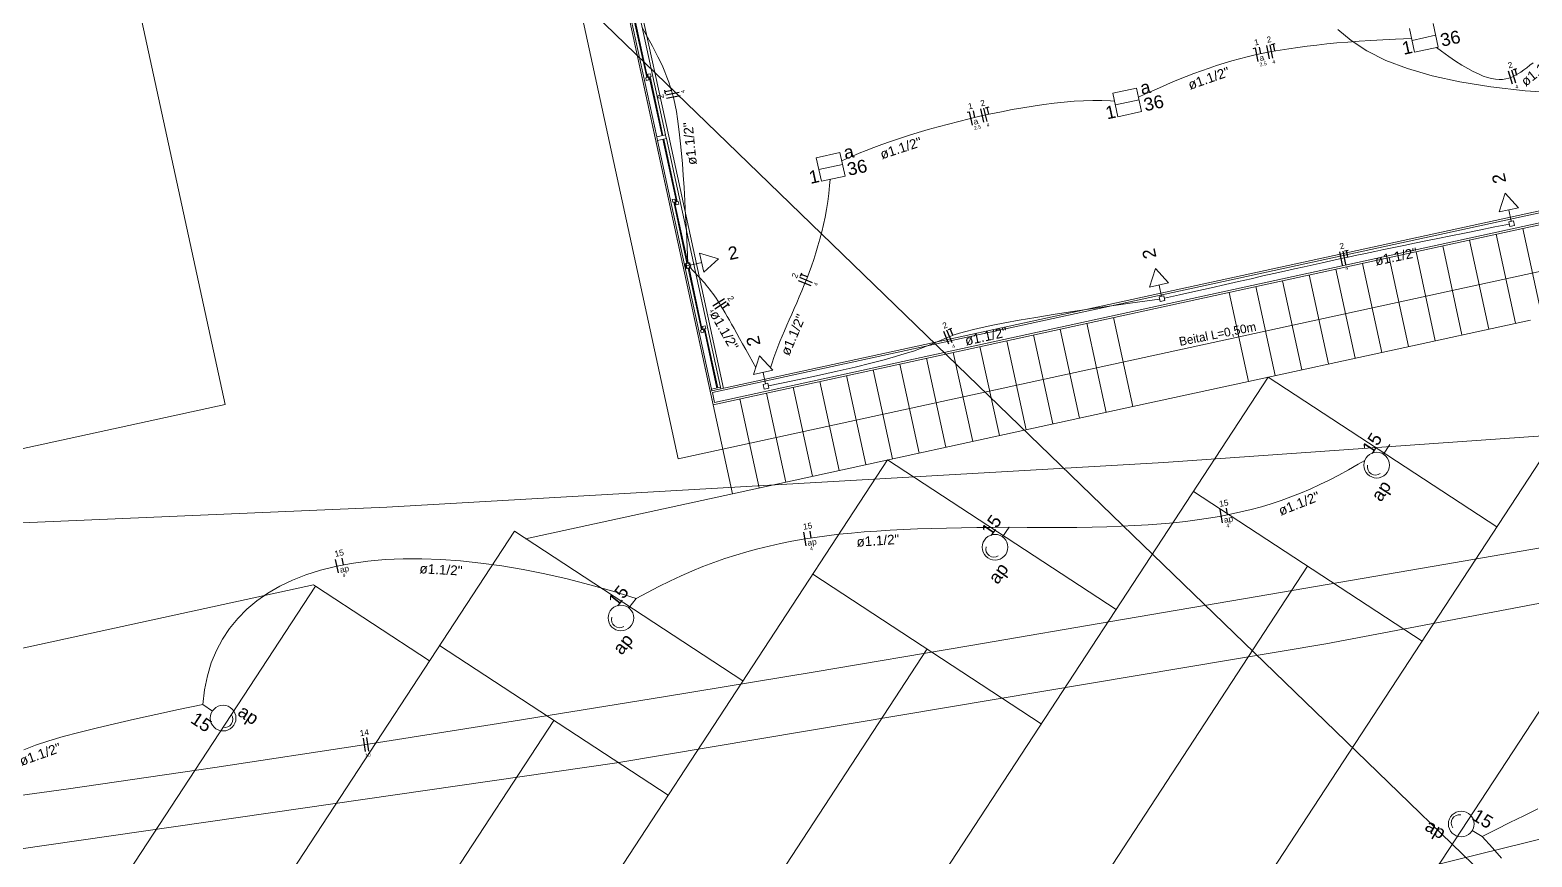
# Model space of a CAD drawing. Header units: millimetres. Extents: x -395 to 1008, y 9 to 692.
# Drawn here: x -55.4 to -38.91, y 34.3 to 43.37 of the extents above; entities that cross this region are included whole.
import ezdxf

# ---------------------------------------------------------------- set-up
doc = ezdxf.new("R2010")
doc.units = ezdxf.units.MM
doc.header["$LTSCALE"] = 0.1
doc.header["$MEASUREMENT"] = 0
for name, color, linetype, lineweight in [('.10 ultra fina', 240, 'Continuous', 5), ('.15', 150, 'Continuous', 15), ('.20', 130, 'Continuous', 5), ('.25', 70, 'Continuous', 5), ('.30', 50, 'Continuous', 5), ('.40 Interno parede', 27, 'Continuous', 5)]:
    doc.layers.add(name, color=color, linetype=linetype, lineweight=lineweight)
doc.styles.add('Arial', font='arial.ttf')
doc.styles.add('MicrosoftHimalaya', font='himalaya.ttf')

# ---------------------------------------------------------------- blocks, each defined once
blk = doc.blocks.new('eeetet')
at = {"layer": '.10 ultra fina', "color": 240, "lineweight": 5}
for p, q in [((639.939, 99.348), (628.655, 151.242)), ((644.916, 98.752), (640.995, 116.781)), ((641.59, 116.398), (645.298, 99.347)), ((644.062, 105.031), (644.664, 102.263)), ((644.086, 105.016), (644.679, 102.286)), ((644.777, 102.308), (644.183, 105.037)), ((644.811, 102.294), (644.208, 105.063)), ((644.569, 102.937), (644.422, 103.611)), ((644.578, 102.939), (644.432, 103.614)), ((644.588, 102.941), (644.559, 102.935)), ((644.559, 102.935), (644.565, 102.905)), ((644.581, 102.974), (644.61, 102.98)), ((644.587, 102.944), (644.581, 102.974)), ((644.617, 102.951), (644.587, 102.944)), ((644.594, 102.912), (644.588, 102.941)), ((644.597, 102.947), (644.738, 102.299)), ((644.607, 102.949), (644.748, 102.301)), ((644.61, 102.98), (644.617, 102.951)), ((644.565, 102.905), (644.594, 102.912)), ((644.679, 102.286), (644.777, 102.308)), ((644.679, 102.286), (644.684, 102.267)), ((644.688, 102.247), (644.684, 102.267)), ((644.688, 102.247), (644.785, 102.269)), ((644.777, 102.308), (644.781, 102.288)), ((644.785, 102.269), (644.781, 102.288)), ((645.379, 99.539), (644.785, 102.269)), ((645.413, 99.526), (644.811, 102.294)), ((644.664, 102.263), (645.266, 99.494)), ((644.688, 102.247), (645.281, 99.518)), ((644.896, 101.574), (644.746, 102.26)), ((644.905, 101.576), (644.756, 102.262)), ((655.184, 101.65), (645.266, 99.494)), ((655.208, 101.635), (645.29, 99.479)), ((644.849, 101.598), (644.879, 101.604)), ((644.856, 101.569), (644.849, 101.598)), ((644.885, 101.575), (644.856, 101.569)), ((644.866, 101.571), (645.011, 100.901)), ((644.875, 101.573), (645.021, 100.903)), ((644.879, 101.604), (644.885, 101.575)), ((644.915, 101.578), (644.886, 101.571)), ((644.886, 101.571), (644.892, 101.542)), ((644.892, 101.542), (644.922, 101.549)), ((644.922, 101.549), (644.915, 101.578)), ((645.298, 99.347), (655.362, 101.536)), ((645.313, 99.371), (655.338, 101.551)), ((654.19, 101.281), (654.402, 100.304)), ((655.957, 101.153), (644.916, 98.752)), ((653.604, 101.153), (653.816, 100.176)), ((653.897, 101.217), (654.109, 100.24)), ((652.724, 100.962), (652.937, 99.985)), ((653.018, 101.026), (653.23, 100.049)), ((653.311, 101.09), (653.523, 100.112)), ((645.031, 100.906), (645.001, 100.899)), ((645.001, 100.899), (645.008, 100.87)), ((645.008, 100.87), (645.037, 100.876)), ((645.008, 100.87), (645.037, 100.876)), ((645.014, 100.841), (645.008, 100.87)), ((645.043, 100.847), (645.014, 100.841)), ((645.171, 100.168), (645.024, 100.843)), ((645.037, 100.876), (645.031, 100.906)), ((645.18, 100.17), (645.034, 100.845)), ((645.037, 100.876), (645.043, 100.847)), ((652.138, 100.835), (652.351, 99.857)), ((652.431, 100.898), (652.644, 99.921)), ((651.259, 100.643), (651.471, 99.666)), ((651.552, 100.707), (651.764, 99.73)), ((651.845, 100.771), (652.057, 99.794)), ((655.575, 100.558), (648.182, 89.264)), ((650.965, 100.58), (651.178, 99.602)), ((649.695, 100.303), (649.908, 99.326)), ((645.19, 100.172), (645.161, 100.166)), ((645.161, 100.166), (645.167, 100.137)), ((645.167, 100.137), (645.197, 100.143)), ((645.183, 100.205), (645.212, 100.212)), ((645.189, 100.176), (645.183, 100.205)), ((645.219, 100.182), (645.189, 100.176)), ((645.197, 100.143), (645.19, 100.172)), ((645.199, 100.178), (645.34, 99.53)), ((645.209, 100.18), (645.35, 99.532)), ((645.212, 100.212), (645.219, 100.182)), ((649.109, 100.176), (649.321, 99.199)), ((649.402, 100.24), (649.614, 99.262)), ((654.275, 100.276), (651.178, 99.602)), ((648.229, 99.985), (648.442, 99.008)), ((648.523, 100.048), (648.735, 99.071)), ((648.816, 100.112), (649.028, 99.135)), ((647.35, 99.793), (647.562, 98.816)), ((647.643, 99.857), (647.856, 98.88)), ((647.936, 99.921), (648.149, 98.944)), ((651.395, 99.65), (644.85, 89.652)), ((646.764, 99.666), (646.976, 98.689)), ((647.057, 99.73), (647.269, 98.753)), ((656.83, 99.738), (648.615, 87.187)), ((651.395, 99.65), (653.905, 98.007)), ((645.266, 99.494), (645.298, 99.347)), ((645.281, 99.518), (645.379, 99.539)), ((645.281, 99.518), (645.286, 99.498)), ((645.29, 99.479), (645.313, 99.371)), ((645.379, 99.539), (645.383, 99.519)), ((645.884, 99.475), (646.097, 98.498)), ((646.177, 99.538), (646.39, 98.561)), ((646.47, 99.602), (646.683, 98.625)), ((651.178, 99.602), (649.908, 99.326)), ((637.571, 98.833), (639.939, 99.348)), ((645.298, 99.347), (645.51, 98.37)), ((649.908, 99.326), (645.51, 98.37)), ((645.591, 99.411), (645.804, 98.434)), ((647.215, 98.741), (641.245, 89.621)), ((647.215, 98.741), (649.724, 97.098)), ((643.239, 97.876), (645.51, 98.37)), ((650.573, 98.395), (653.084, 96.752)), ((643.116, 97.957), (639.556, 92.519)), ((643.116, 97.957), (645.626, 96.315)), ((651.828, 97.574), (645.284, 87.575)), ((646.393, 97.486), (648.903, 95.843)), ((636.376, 96.384), (640.909, 97.37)), ((640.93, 97.356), (637.48, 92.086)), ((640.93, 97.356), (640.909, 97.37)), ((640.93, 97.356), (642.185, 96.536)), ((647.648, 96.665), (641.679, 87.545)), ((642.295, 96.703), (644.805, 95.06)), ((643.549, 95.881), (639.169, 89.187))]:
    blk.add_line(p, q, dxfattribs=at)
for radius in [14, 16.5]:
    blk.add_arc((652.557, 100.834), radius, 270.1186, 0.4929, dxfattribs=at)
at = {"layer": '.10 ultra fina', "color": 240, "lineweight": 5, "insert": (650.43, 99.974), "char_height": 0.096, "width": 1.10437, "attachment_point": 7, "rotation": 11.2657, "line_spacing_factor": 0.9, "style": 'MicrosoftHimalaya'}
blk.add_mtext('Beital L=0,50m', dxfattribs=at)

msp = doc.modelspace()

# ---------------------------------------------------------------- linework, layer by layer
at = {"layer": '.15', "color": 150, "lineweight": 15}
for p, q in [((-40.254, 43.388), (-40.198, 43.129)), ((-39.995, 43.444), (-39.939, 43.185)), ((-40.226, 43.258), (-39.967, 43.315)), ((-40.198, 43.129), (-39.939, 43.185)), ((-43.511, 42.68), (-43.252, 42.736)), ((-43.252, 42.736), (-43.196, 42.477)), ((-43.511, 42.68), (-43.455, 42.421)), ((-43.483, 42.55), (-43.224, 42.606)), ((-43.455, 42.421), (-43.196, 42.477)), ((-46.768, 41.971), (-46.509, 42.028)), ((-46.768, 41.971), (-46.712, 41.712)), ((-46.74, 41.842), (-46.481, 41.898)), ((-46.509, 42.028), (-46.453, 41.769)), ((-46.712, 41.712), (-46.453, 41.769)), ((-39.27, 41.376), (-39.204, 41.582)), ((-39.204, 41.582), (-39.058, 41.422)), ((-39.058, 41.422), (-39.27, 41.376)), ((-39.164, 41.399), (-39.137, 41.274)), ((-39.163, 41.268), (-39.111, 41.279)), ((-39.151, 41.216), (-39.163, 41.268)), ((-39.111, 41.279), (-39.099, 41.227)), ((-39.099, 41.227), (-39.151, 41.216)), ((-48.05, 40.925), (-47.843, 40.86)), ((-48.004, 40.714), (-48.05, 40.925)), ((-48.209, 40.807), (-48.157, 40.818)), ((-48.198, 40.755), (-48.209, 40.807)), ((-48.146, 40.767), (-48.198, 40.755)), ((-48.157, 40.818), (-48.146, 40.767)), ((-48.027, 40.82), (-48.152, 40.792)), ((-47.843, 40.86), (-48.004, 40.714)), ((-43.11, 40.55), (-43.044, 40.756)), ((-43.044, 40.756), (-42.899, 40.596)), ((-42.899, 40.596), (-43.11, 40.55)), ((-43.004, 40.573), (-42.977, 40.448)), ((-43.003, 40.443), (-42.951, 40.454)), ((-42.992, 40.391), (-43.003, 40.443)), ((-42.951, 40.454), (-42.94, 40.402)), ((-42.94, 40.402), (-42.992, 40.391)), ((-47.458, 39.591), (-47.392, 39.797)), ((-47.392, 39.797), (-47.246, 39.637)), ((-47.246, 39.637), (-47.458, 39.591)), ((-47.352, 39.614), (-47.325, 39.489)), ((-47.351, 39.483), (-47.299, 39.495)), ((-47.34, 39.431), (-47.351, 39.483)), ((-47.288, 39.443), (-47.34, 39.431)), ((-47.299, 39.495), (-47.288, 39.443)), ((-40.538, 38.715), (-40.468, 38.823)), ((-44.723, 37.809), (-44.649, 37.914)), ((-48.827, 37.03), (-48.747, 37.131)), ((-53.4, 35.897), (-53.507, 35.968)), ((-39.565, 34.584), (-39.455, 34.518))]:
    msp.add_line(p, q, dxfattribs=at)
for centre in [(-40.614, 38.596), (-44.805, 37.695), (-48.914, 36.919), (-53.283, 35.819), (-39.686, 34.657)]:
    msp.add_circle(centre, 0.141, dxfattribs=at)
for centre, start, end in [((-40.627, 38.576), 167.6131, 306.9833), ((-44.819, 37.675), 164.9225, 304.2927), ((-48.929, 36.9), 162.106, 301.4761), ((-53.263, 35.805), 256.6551, 36.0253), ((-39.707, 34.67), 79.1454, 218.5156)]:
    msp.add_arc(centre, 0.0881, start, end, dxfattribs=at)
at = {"layer": '.20', "color": 130, "lineweight": 20}
for points in [[(-56.095, 50.218), (-53.179, 47.395), (-50.436, 44.74), (-47.86, 42.246), (-45.444, 39.909), (-43.181, 37.72), (-41.067, 35.675), (-39.094, 33.767)], [(-48.679, 43.399), (-48.64, 43.328), (-48.603, 43.26), (-48.569, 43.197), (-48.537, 43.137), (-48.507, 43.079), (-48.48, 43.023), (-48.454, 42.968), (-48.43, 42.913), (-48.408, 42.857), (-48.387, 42.801), (-48.368, 42.742), (-48.351, 42.682), (-48.334, 42.618), (-48.319, 42.549), (-48.305, 42.477), (-48.292, 42.399), (-48.28, 42.314), (-48.269, 42.224), (-48.259, 42.125), (-48.249, 42.019), (-48.239, 41.903), (-48.23, 41.778), (-48.221, 41.643), (-48.213, 41.496), (-48.204, 41.338), (-48.195, 41.168), (-48.187, 40.984), (-48.179, 40.814)], [(-40.231, 43.281), (-40.406, 43.273), (-40.545, 43.266), (-40.679, 43.258), (-40.808, 43.25), (-40.931, 43.241), (-41.05, 43.231), (-41.163, 43.22), (-41.273, 43.208), (-41.379, 43.196), (-41.481, 43.182), (-41.58, 43.168), (-41.675, 43.152), (-41.769, 43.136), (-41.859, 43.118), (-41.948, 43.099), (-42.035, 43.078), (-42.121, 43.056), (-42.205, 43.033), (-42.289, 43.009), (-42.372, 42.983), (-42.455, 42.955), (-42.538, 42.926), (-42.622, 42.895), (-42.706, 42.862), (-42.792, 42.828), (-42.879, 42.792), (-42.968, 42.754), (-43.058, 42.714), (-43.152, 42.672), (-43.23, 42.636)], [(-38.572, 42.678), (-38.985, 42.706), (-39.361, 42.748), (-39.701, 42.803), (-40.006, 42.87), (-40.277, 42.949), (-40.515, 43.04), (-40.721, 43.143), (-40.896, 43.256), (-41.042, 43.38)], [(-39.958, 43.181), (-39.902, 43.14), (-39.822, 43.083), (-39.747, 43.032), (-39.678, 42.987), (-39.613, 42.949), (-39.553, 42.917), (-39.497, 42.89), (-39.446, 42.868), (-39.397, 42.851), (-39.352, 42.84), (-39.31, 42.832), (-39.27, 42.83), (-39.233, 42.831), (-39.197, 42.836), (-39.162, 42.845), (-39.129, 42.857), (-39.096, 42.872), (-39.064, 42.89), (-39.032, 42.911), (-38.999, 42.934), (-38.966, 42.959), (-38.932, 42.986), (-38.896, 43.014)], [(-43.492, 42.593), (-43.538, 42.596), (-43.632, 42.6), (-43.731, 42.6), (-43.833, 42.596), (-43.938, 42.59), (-44.047, 42.581), (-44.157, 42.569), (-44.27, 42.555), (-44.385, 42.538), (-44.501, 42.52), (-44.618, 42.499), (-44.736, 42.476), (-44.853, 42.452), (-44.971, 42.426), (-45.088, 42.399), (-45.203, 42.37), (-45.318, 42.34), (-45.43, 42.31), (-45.541, 42.279), (-45.649, 42.247), (-45.754, 42.214), (-45.855, 42.182), (-45.953, 42.149), (-46.047, 42.116), (-46.136, 42.084), (-46.22, 42.052), (-46.299, 42.02), (-46.372, 41.989), (-46.44, 41.959), (-46.489, 41.936)], [(-46.617, 41.733), (-46.622, 41.667), (-46.631, 41.577), (-46.643, 41.489), (-46.657, 41.403), (-46.672, 41.319), (-46.689, 41.237), (-46.708, 41.156), (-46.728, 41.078), (-46.75, 41.002), (-46.773, 40.927), (-46.797, 40.853), (-46.822, 40.782), (-46.848, 40.711), (-46.874, 40.643), (-46.901, 40.575), (-46.928, 40.508), (-46.956, 40.443), (-46.983, 40.379), (-47.011, 40.316), (-47.038, 40.253), (-47.065, 40.192), (-47.092, 40.131), (-47.118, 40.071), (-47.143, 40.011), (-47.167, 39.952), (-47.191, 39.894), (-47.213, 39.836), (-47.234, 39.778), (-47.253, 39.72), (-47.271, 39.664)], [(-42.946, 40.428), (-42.78, 40.466), (-42.6, 40.506), (-42.433, 40.544), (-42.276, 40.579), (-42.13, 40.612), (-41.993, 40.643), (-41.864, 40.673), (-41.742, 40.7), (-41.627, 40.726), (-41.517, 40.75), (-41.412, 40.774), (-41.311, 40.796), (-41.213, 40.818), (-41.117, 40.839), (-41.022, 40.86), (-40.928, 40.88), (-40.832, 40.9), (-40.736, 40.921), (-40.636, 40.942), (-40.534, 40.963), (-40.427, 40.985), (-40.315, 41.008), (-40.198, 41.033), (-40.073, 41.058), (-39.941, 41.085), (-39.8, 41.113), (-39.649, 41.144), (-39.488, 41.176), (-39.316, 41.211), (-39.157, 41.242)], [(-48.155, 40.765), (-48.122, 40.731), (-48.098, 40.706), (-48.075, 40.683), (-48.053, 40.66), (-48.033, 40.638), (-48.013, 40.616), (-47.994, 40.594), (-47.976, 40.572), (-47.958, 40.55), (-47.94, 40.528), (-47.922, 40.504), (-47.905, 40.48), (-47.887, 40.455), (-47.869, 40.428), (-47.851, 40.4), (-47.832, 40.37), (-47.812, 40.338), (-47.792, 40.304), (-47.77, 40.268), (-47.747, 40.229), (-47.723, 40.187), (-47.698, 40.143), (-47.671, 40.095), (-47.642, 40.043), (-47.611, 39.988), (-47.578, 39.929), (-47.543, 39.866), (-47.506, 39.799), (-47.466, 39.727), (-47.433, 39.668)], [(-47.293, 39.468), (-47.026, 39.523), (-46.766, 39.577), (-46.539, 39.628), (-46.341, 39.673), (-46.17, 39.715), (-46.023, 39.753), (-45.897, 39.788), (-45.791, 39.82), (-45.701, 39.849), (-45.624, 39.876), (-45.559, 39.901), (-45.502, 39.924), (-45.451, 39.946), (-45.404, 39.966), (-45.357, 39.986), (-45.309, 40.006), (-45.255, 40.025), (-45.195, 40.045), (-45.125, 40.065), (-45.043, 40.087), (-44.946, 40.109), (-44.831, 40.133), (-44.696, 40.159), (-44.539, 40.188), (-44.356, 40.218), (-44.146, 40.252), (-43.904, 40.289), (-43.63, 40.329), (-43.32, 40.374), (-42.998, 40.419)], [(-90.929, 38.518), (-85.632, 38.039), (-79.856, 37.731), (-73.578, 37.59), (-66.772, 37.612), (-59.416, 37.794), (-51.484, 38.134), (-42.952, 38.627), (-33.796, 39.27), (-23.992, 40.061)], [(-90.412, 32.78), (-85.747, 32.507), (-80.697, 32.43), (-75.242, 32.558), (-69.361, 32.902), (-63.034, 33.472), (-56.24, 34.277), (-48.96, 35.329), (-41.172, 36.636), (-32.856, 38.21), (-23.992, 40.061)], [(-88.83, 29.854), (-84.651, 29.816), (-80.534, 29.838), (-76.485, 29.92), (-72.51, 30.061), (-68.615, 30.261), (-64.806, 30.52), (-61.089, 30.836), (-57.471, 31.211), (-53.958, 31.642), (-50.556, 32.131), (-47.271, 32.676), (-44.109, 33.277), (-41.077, 33.934), (-38.18, 34.646), (-35.425, 35.414), (-32.818, 36.236), (-30.365, 37.112), (-28.072, 38.041), (-25.946, 39.025), (-23.992, 40.061)], [(-23.992, 40.061), (-26.188, 39.736), (-28.315, 39.412), (-30.377, 39.088), (-32.379, 38.766), (-34.326, 38.446), (-36.222, 38.129), (-38.071, 37.815), (-39.878, 37.506), (-41.648, 37.202), (-43.385, 36.904), (-45.094, 36.613), (-46.779, 36.328), (-48.445, 36.052), (-50.096, 35.784), (-51.736, 35.526), (-53.372, 35.278), (-55.006, 35.041), (-56.643, 34.815)], [(-44.649, 37.914), (-44.453, 37.912), (-44.264, 37.912), (-44.083, 37.912), (-43.908, 37.913), (-43.739, 37.916), (-43.577, 37.92), (-43.42, 37.926), (-43.269, 37.933), (-43.123, 37.941), (-42.982, 37.952), (-42.846, 37.964), (-42.713, 37.978), (-42.585, 37.995), (-42.46, 38.013), (-42.339, 38.034), (-42.221, 38.057), (-42.105, 38.082), (-41.992, 38.11), (-41.88, 38.14), (-41.771, 38.173), (-41.663, 38.209), (-41.556, 38.247), (-41.45, 38.289), (-41.345, 38.334), (-41.24, 38.382), (-41.135, 38.433), (-41.029, 38.487), (-40.923, 38.545), (-40.816, 38.606), (-40.745, 38.648)], [(-48.747, 37.131), (-48.622, 37.199), (-48.499, 37.263), (-48.376, 37.324), (-48.254, 37.38), (-48.134, 37.433), (-48.013, 37.482), (-47.893, 37.527), (-47.773, 37.57), (-47.652, 37.609), (-47.531, 37.645), (-47.41, 37.678), (-47.287, 37.708), (-47.163, 37.735), (-47.038, 37.76), (-46.911, 37.783), (-46.783, 37.803), (-46.652, 37.821), (-46.519, 37.837), (-46.383, 37.851), (-46.244, 37.863), (-46.102, 37.873), (-45.957, 37.882), (-45.809, 37.89), (-45.656, 37.896), (-45.5, 37.901), (-45.339, 37.905), (-45.174, 37.909), (-45.004, 37.911), (-44.829, 37.913), (-44.649, 37.914)], [(-53.507, 35.968), (-53.488, 36.129), (-53.456, 36.282), (-53.413, 36.425), (-53.357, 36.56), (-53.29, 36.686), (-53.211, 36.804), (-53.122, 36.914), (-53.022, 37.014), (-52.911, 37.107), (-52.791, 37.191), (-52.661, 37.266), (-52.521, 37.333), (-52.373, 37.392), (-52.215, 37.442), (-52.049, 37.484), (-51.875, 37.517), (-51.693, 37.543), (-51.503, 37.56), (-51.306, 37.569), (-51.102, 37.569), (-50.892, 37.562), (-50.675, 37.546), (-50.452, 37.522), (-50.223, 37.491), (-49.989, 37.451), (-49.75, 37.403), (-49.506, 37.347), (-49.257, 37.283), (-49.004, 37.211), (-48.747, 37.131)], [(-55.472, 35.471), (-55.343, 35.521), (-55.198, 35.569), (-55.039, 35.616), (-54.866, 35.663), (-54.677, 35.71), (-54.474, 35.758), (-54.255, 35.808), (-54.021, 35.859), (-53.772, 35.912), (-53.507, 35.968)], [(-39.455, 34.518), (-39.302, 34.595), (-39.151, 34.672), (-38.999, 34.748), (-38.844, 34.825)], [(-39.455, 34.518), (-39.343, 34.397), (-39.245, 34.282)]]:
    msp.add_lwpolyline(points, dxfattribs=at)
at = {"layer": '.25', "color": 70, "lineweight": 25}
for p, q in [((-41.768, 43.215), (-41.729, 43.223)), ((-41.732, 43.146), (-41.748, 43.219)), ((-41.97, 43.171), (-41.946, 43.176)), ((-41.914, 43.029), (-41.946, 43.176)), ((-41.886, 43.112), (-41.902, 43.185)), ((-41.79, 43.056), (-41.821, 43.203)), ((-41.753, 43.064), (-41.785, 43.211)), ((-39.123, 42.778), (-39.166, 42.922)), ((-39.087, 42.789), (-39.13, 42.933)), ((-39.113, 42.938), (-39.075, 42.949)), ((-39.073, 42.872), (-39.094, 42.944)), ((-48.423, 42.674), (-48.432, 42.713)), ((-48.354, 42.709), (-48.428, 42.693)), ((-48.273, 42.688), (-48.42, 42.657)), ((-48.265, 42.652), (-48.412, 42.62)), ((-45.111, 42.47), (-45.087, 42.476)), ((-45.052, 42.33), (-45.087, 42.476)), ((-45.026, 42.413), (-45.043, 42.486)), ((-44.928, 42.36), (-44.963, 42.506)), ((-44.892, 42.368), (-44.927, 42.514)), ((-44.91, 42.518), (-44.871, 42.528)), ((-44.873, 42.45), (-44.89, 42.523)), ((-40.988, 40.79), (-41.02, 40.937)), ((-40.952, 40.798), (-40.983, 40.945)), ((-40.966, 40.949), (-40.927, 40.957)), ((-40.931, 40.88), (-40.947, 40.953)), ((-46.824, 40.564), (-46.963, 40.62)), ((-46.81, 40.599), (-46.949, 40.655)), ((-46.943, 40.671), (-46.928, 40.708)), ((-46.866, 40.662), (-46.935, 40.69)), ((-47.904, 40.344), (-47.778, 40.425)), ((-47.883, 40.312), (-47.757, 40.394)), ((-47.8, 40.321), (-47.737, 40.362)), ((-47.748, 40.379), (-47.726, 40.345)), ((-45.317, 40.084), (-45.28, 40.099)), ((-45.27, 40.022), (-45.299, 40.091)), ((-45.311, 39.924), (-45.368, 40.063)), ((-45.277, 39.938), (-45.334, 40.077)), ((-42.307, 37.963), (-42.334, 38.111)), ((-42.251, 38.05), (-42.264, 38.123)), ((-46.881, 37.712), (-46.905, 37.86)), ((-46.823, 37.797), (-46.835, 37.871)), ((-52.015, 37.414), (-52.047, 37.561)), ((-51.961, 37.503), (-51.977, 37.576)), ((-51.718, 35.451), (-51.741, 35.599)), ((-51.681, 35.456), (-51.704, 35.605))]:
    msp.add_line(p, q, dxfattribs=at)

# ---------------------------------------------------------------- block references
at = {"layer": '.30'}
msp.add_blockref('eeetet', (-693.2, -60.087), dxfattribs=at)

# ---------------------------------------------------------------- texts
at = {"layer": '.40 Interno parede', "color": 27, "line_spacing_factor": 0.9, "style": 'Arial'}
for s, insert, char_height, width, attachment_point, rotation in [('1', (-41.926, 43.207), 0.0653, 0.10011, 8, 12.2675), ('2', (-41.79, 43.237), 0.0653, 0.10011, 8, 12.2675), ('1', (-40.318, 43.1), 0.141, 0.2169, 7, 12.2675), ('36', (-39.897, 43.187), 0.1412, 0.4338, 7, 12.2675), ('a', (-41.869, 43.036), 0.0653, 0.10011, 8, 12.2675), ('ø1.1/2"', (-38.791, 42.894), 0.1059, 0.92508, 8, 38.5204), ('ø1.1/2"', (-42.439, 42.791), 0.1059, 0.92508, 8, 19.2862), ('2.5', (-41.857, 42.98), 0.0406, 0.15292, 8, 12.2675), ('4', (-41.74, 43.005), 0.0406, 0.06118, 8, 12.2675), ('2', (-39.138, 42.958), 0.0653, 0.10011, 8, 16.8283), ('a', (-43.194, 42.661), 0.141, 0.2169, 7, 12.2675), ('4', (-39.069, 42.731), 0.0406, 0.06118, 8, 16.8283), ('2', (-48.445, 42.651), 0.0653, 0.10011, 8, 102.2677), ('4', (-48.214, 42.701), 0.0406, 0.06118, 8, 102.2677), ('1', (-45.068, 42.507), 0.0653, 0.10011, 8, 13.4936), ('2', (-44.933, 42.54), 0.0653, 0.10011, 8, 13.4936), ('36', (-43.155, 42.478), 0.1412, 0.4338, 7, 12.2675), ('1', (-43.575, 42.391), 0.141, 0.2169, 7, 12.2675), ('ø1.1/2"', (-48.101, 42.132), 0.1059, 0.92508, 8, 95.7188), ('a', (-45.008, 42.337), 0.0653, 0.10011, 8, 13.4936), ('2.5', (-44.994, 42.282), 0.0406, 0.15292, 8, 13.4936), ('4', (-44.878, 42.31), 0.0406, 0.06118, 8, 13.4936), ('a', (-46.451, 41.952), 0.141, 0.2169, 7, 12.2675), ('ø1.1/2"', (-45.822, 42.024), 0.1059, 0.92508, 8, 18.2836), ('36', (-46.412, 41.77), 0.1412, 0.4338, 7, 12.2675), ('1', (-46.832, 41.683), 0.141, 0.2169, 7, 12.2675), ('2', (-39.202, 41.758), 0.141, 0.2169, 8, 102.2677), ('2', (-47.667, 40.858), 0.141, 0.2169, 8, 12.2675), ('2', (-43.043, 40.932), 0.141, 0.2169, 8, 102.2677), ('2', (-40.989, 40.971), 0.0653, 0.10011, 8, 12.2675), ('ø1.1/2"', (-40.389, 40.831), 0.1059, 0.92508, 8, 11.6839), ('4', (-40.939, 40.739), 0.0406, 0.06118, 8, 12.2675), ('2', (-46.973, 40.665), 0.0653, 0.10011, 8, 68.0507), ('4', (-46.754, 40.576), 0.0406, 0.06118, 8, 68.0507), ('2', (-47.735, 40.408), 0.0653, 0.10011, 8, 302.7972), ('ø1.1/2"', (-47.827, 40.049), 0.1059, 0.92508, 8, 299.5256), ('4', (-47.934, 40.28), 0.0406, 0.06118, 8, 302.7972), ('ø1.1/2"', (-46.972, 40.005), 0.1059, 0.92508, 8, 66.8761), ('2', (-45.343, 40.101), 0.0653, 0.10011, 8, 22.3458), ('ø1.1/2"', (-44.892, 39.956), 0.1059, 0.92508, 8, 12.3993), ('2', (-47.391, 39.973), 0.141, 0.2169, 8, 102.2677), ('4', (-45.254, 39.883), 0.0406, 0.06118, 8, 22.3458), ('15', (-40.604, 38.797), 0.1412, 0.4338, 8, 57.2963), ('ø1.1/2"', (-41.446, 38.124), 0.1059, 0.92508, 8, 21.4578), ('ap', (-40.471, 38.253), 0.1412, 0.4338, 8, 57.2963), ('15', (-42.287, 38.146), 0.0653, 0.20021, 8, 10.2802), ('15', (-46.858, 37.894), 0.0653, 0.20021, 8, 9.4723), ('15', (-44.786, 37.894), 0.1412, 0.4338, 8, 54.6091), ('ap', (-42.233, 37.951), 0.0653, 0.20021, 8, 10.2802), ('4', (-42.245, 37.913), 0.0406, 0.06118, 8, 10.2802), ('ap', (-46.807, 37.699), 0.0653, 0.20021, 8, 9.4723), ('ø1.1/2"', (-46.088, 37.713), 0.1059, 0.92508, 8, 3.8974), ('15', (-52.001, 37.598), 0.0653, 0.20021, 8, 12.2675), ('4', (-46.819, 37.661), 0.0406, 0.06118, 8, 9.4723), ('ap', (-51.94, 37.405), 0.0653, 0.20021, 8, 12.2675), ('ø1.1/2"', (-50.893, 37.394), 0.1059, 0.92508, 8, 356.9016), ('ap', (-44.678, 37.344), 0.1412, 0.4338, 8, 54.6091), ('4', (-51.951, 37.367), 0.0406, 0.06118, 8, 12.2675), ('15', (-48.885, 37.117), 0.1412, 0.4338, 8, 51.7901), ('ap', (-48.804, 36.563), 0.1412, 0.4338, 8, 51.7901), ('15', (-53.561, 35.715), 0.1412, 0.4338, 8, 326.3401), ('ap', (-53.067, 35.762), 0.1412, 0.4338, 8, 326.3401), ('14', (-51.727, 35.627), 0.0653, 0.20021, 8, 8.779), ('ø1.1/2"', (-55.273, 35.37), 0.1059, 0.92508, 8, 19.5956), ('10', (-51.691, 35.394), 0.0406, 0.12235, 8, 8.779), ('15', (-39.486, 34.653), 0.1412, 0.4338, 8, 328.8324), ('ap', (-40.026, 34.505), 0.1412, 0.4338, 8, 328.8324)]:
    msp.add_mtext(s, dxfattribs=dict(at, insert=insert, char_height=char_height, width=width, attachment_point=attachment_point, rotation=rotation))

doc.saveas('drawing.dxf')
